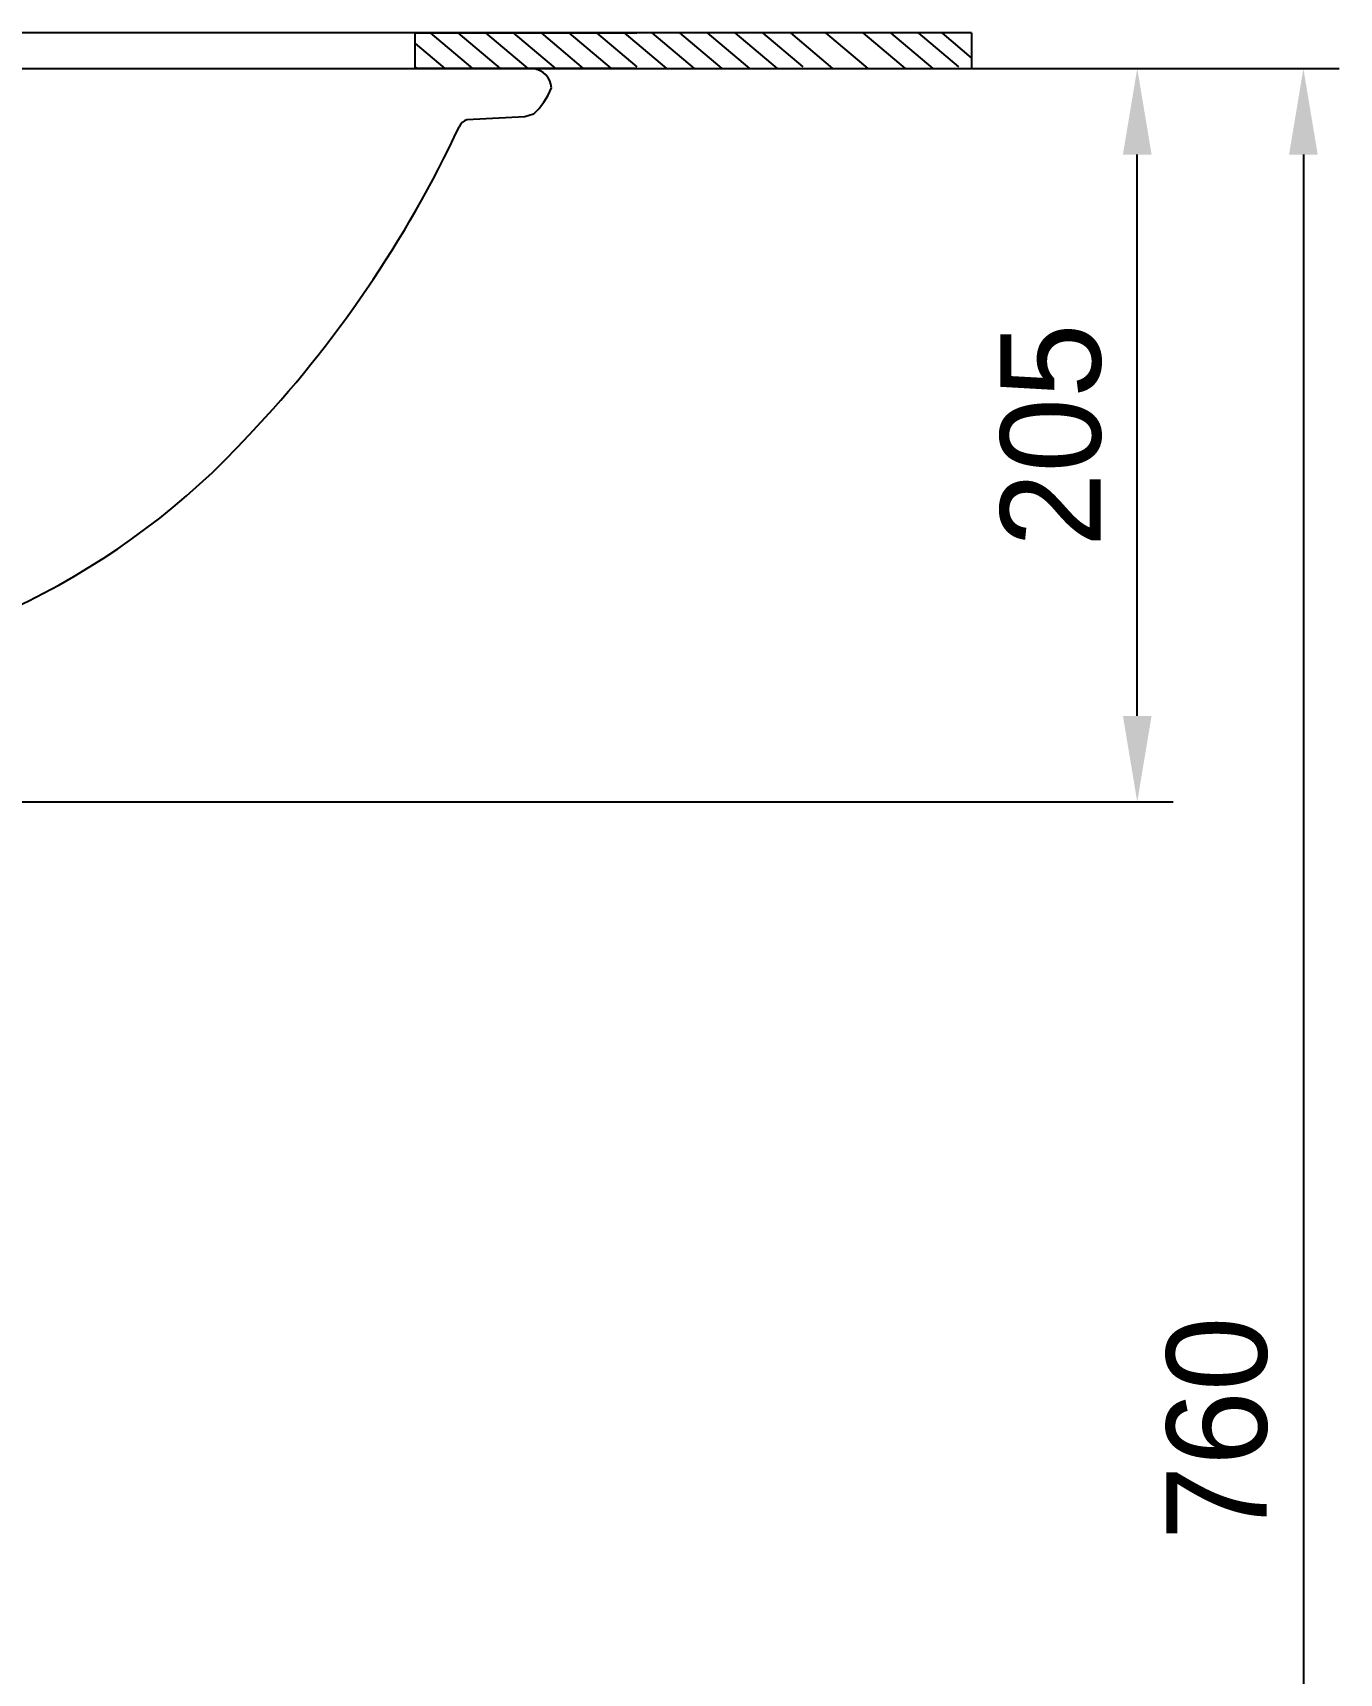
# Model space of a CAD drawing. Header units: millimetres. Extents: x 9401 to 11826, y -521 to 2909.
# Drawn here: x 10319.8 to 10684.6, y 512.9 to 971 of the extents above; entities that cross this region are included whole.
import ezdxf
from ezdxf.lldxf.tags import DXFTag

# ---------------------------------------------------------------- set-up
doc = ezdxf.new("R2010")
doc.units = ezdxf.units.MM
doc.header["$LTSCALE"] = 0.2
doc.layers.add('002', color=7, linetype='Continuous')
doc.layers.add('LINE', color=7, linetype='Continuous', lineweight=25)
doc.styles.add('h', font='', dxfattribs={"height": 28})
doc.styles.get('h').set_extended_font_data('Haansoft Batang')
tags = doc.linetypes.add('Amconstr', pattern=[9999, 9999, 0]).pattern_tags.tags
tags[6:7] = [DXFTag(74, 4), DXFTag(75, 0), DXFTag(340, '0'), DXFTag(46, 1.0), DXFTag(50, 0.0), DXFTag(44, 0.0), DXFTag(45, 0.0)]
tags[4:5] = [DXFTag(74, 4), DXFTag(75, 0), DXFTag(340, '0'), DXFTag(46, 1.0), DXFTag(50, 0.0), DXFTag(44, 0.0), DXFTag(45, 0.0)]
doc.dimstyles.new('AM_ISO$0', dxfattribs={"dimtxt": 28, "dimasz": 24, "dimexe": 10, "dimexo": 0, "dimgap": 10, "dimtad": 1, "dimdec": 0, "dimdsep": 46, "dimtxsty": 'h', "dimcen": -5, "dimclrd": 256, "dimclre": 256, "dimclrt": 256, "dimadec": 0, "dimazin": 2, "dimtp": 0.1, "dimtm": 0.1, "dimtfac": 0.71, "dimtdec": 0, "dimtmove": 0, "dimatfit": 3, "dimfxl": 0, "dimlwd": -1, "dimlwe": -1, "dimarcsym": 0})

# ---------------------------------------------------------------- blocks, each defined once
blk = doc.blocks.new('*D20')
at = {"layer": 'Defpoints', "color": 0, "linetype": 'Amconstr'}
for p in [(10203.82, 961.03), (10628.24, 961.03), (10203.82, 756.24)]:
    blk.add_point(p, dxfattribs=at)
at = {"layer": 'LINE', "linetype": 'ByBlock'}
for p, q in [((10203.82, 961.03), (10638.24, 961.03)), ((10628.24, 780.24), (10628.24, 937.03)), ((10203.82, 756.24), (10638.24, 756.24))]:
    blk.add_line(p, q, dxfattribs=at)
at = {"layer": 'LINE', "linetype": 'Amconstr'}
for points in [[(10624.24, 937.03), (10632.24, 937.03), (10628.24, 961.03)], [(10624.24, 780.24), (10632.24, 780.24), (10628.24, 756.24)]]:
    blk.add_solid(points, dxfattribs=at)
at = {"layer": 'LINE', "linetype": 'Amconstr', "insert": (10604.21, 858.63), "char_height": 28, "attachment_point": 5, "rotation": 90, "style": 'h'}
blk.add_mtext('205', dxfattribs=at)
blk = doc.blocks.new('*D21')
at = {"layer": 'Defpoints', "color": 0, "linetype": 'Amconstr'}
for p in [(10638.24, 961.03), (10638.24, 201.44), (10674.64, 201.44)]:
    blk.add_point(p, dxfattribs=at)
at = {"layer": 'LINE', "linetype": 'ByBlock'}
for p, q in [((10638.24, 961.03), (10684.64, 961.03)), ((10674.64, 937.03), (10674.64, 225.44)), ((10638.24, 201.44), (10684.64, 201.44))]:
    blk.add_line(p, q, dxfattribs=at)
at = {"layer": 'LINE', "linetype": 'Amconstr'}
for points in [[(10670.64, 937.03), (10678.64, 937.03), (10674.64, 961.03)], [(10670.64, 225.44), (10678.64, 225.44), (10674.64, 201.44)]]:
    blk.add_solid(points, dxfattribs=at)
at = {"layer": 'LINE', "linetype": 'Amconstr', "insert": (10650.6, 581.23), "char_height": 28, "attachment_point": 5, "rotation": 90, "style": 'h'}
blk.add_mtext('760', dxfattribs=at)

msp = doc.modelspace()

# ---------------------------------------------------------------- linework, layer by layer
at = {"color": 7, "linetype": 'Continuous'}
msp.add_line((10436.82, 961.03), (10426.62, 961.03), dxfattribs=at)
msp.add_arc((10458.93, 955.38), 5.69, 2.7695, 83.3011, dxfattribs=at)
at = {"color": 0, "linetype": 'Continuous'}
for centre, radius, start, end in [((10446.57, 962.6), 19.34, 312.4375, 338.9545), ((10442.29, 943.2), 3.76, 110.6062, 154.8102)]:
    msp.add_arc(centre, radius, start, end, dxfattribs=at)
at = {"layer": '002', "color": 7}
for p, q in [((10545.71, 971.03), (9958.02, 971.03)), ((10426.62, 971.03), (10488.46, 971.03)), ((10581.97, 971.03), (10470.12, 971.03)), ((10581.97, 971.03), (10581.97, 961.03)), ((10488.46, 961.03), (10426.62, 961.03))]:
    msp.add_line(p, q, dxfattribs=at)
for points in [[(10426.62, 968), (10434.85, 961.03)], [(10430.78, 971.03), (10442.59, 961.03)], [(10438.52, 971.03), (10450.32, 961.03)], [(10446.25, 971.03), (10458.06, 961.03)], [(10453.99, 971.03), (10465.8, 961.03)], [(10461.73, 971.03), (10473.53, 961.03)], [(10469.46, 971.03), (10481.27, 961.03)], [(10477.2, 971.03), (10488.46, 961.5)], [(10484.94, 971.03), (10496.74, 961.03)], [(10492.67, 971.03), (10504.48, 961.03)], [(10500.41, 971.03), (10512.22, 961.03)], [(10508.15, 971.03), (10519.95, 961.03)], [(10515.88, 971.03), (10527.69, 961.03)], [(10523.62, 971.03), (10534.88, 961.5)], [(10531.36, 971.03), (10543.16, 961.03)], [(10541.18, 971.03), (10552.99, 961.03)], [(10551.6, 971.03), (10563.41, 961.03)], [(10559.33, 971.03), (10571.14, 961.03)], [(10567.07, 971.03), (10578.33, 961.5)], [(10573.67, 971.03), (10581.9, 964.06)], [(10426.62, 961.45), (10427.11, 961.03)]]:
    msp.add_lwpolyline(points, dxfattribs=at)
at = {"layer": 'LINE', "linetype": 'Amconstr'}
for p, q in [((10426.62, 961.03), (10426.62, 971.03)), ((9786.66, 961.03), (10581.97, 961.03)), ((10457.17, 947.53), (10440.97, 946.72)), ((10459.62, 948.32), (10457.17, 947.53))]:
    msp.add_line(p, q, dxfattribs=at)
at = {"layer": 'LINE', "color": 0, "linetype": 'Amconstr'}
for centre, radius, start, end in [((10144.14, 1082.71), 325.41, 316.509, 334.9267), ((10225.9, 999.59), 208.93, 274.9904, 317.6129)]:
    msp.add_arc(centre, radius, start, end, dxfattribs=at)

# ---------------------------------------------------------------- dimensions: what is measured, and where the dimension line sits
at = {"layer": 'LINE', "color": 1, "linetype": 'Amconstr'}
for base, p1, p2, picture, middle in [((10628.24, 961.03), (10203.82, 756.24), (10203.82, 961.03), '*D20', (10604.21, 858.63)), ((10674.64, 201.44), (10638.24, 961.03), (10638.24, 201.44), '*D21', (10650.6, 581.23))]:
    dim = msp.add_linear_dim(base=base, p1=p1, p2=p2, angle=90, dimstyle='AM_ISO$0', dxfattribs=at)
    dim.commit()
    dim.dimension.update_dxf_attribs({"geometry": picture, "text_midpoint": middle})

doc.saveas('drawing.dxf')
